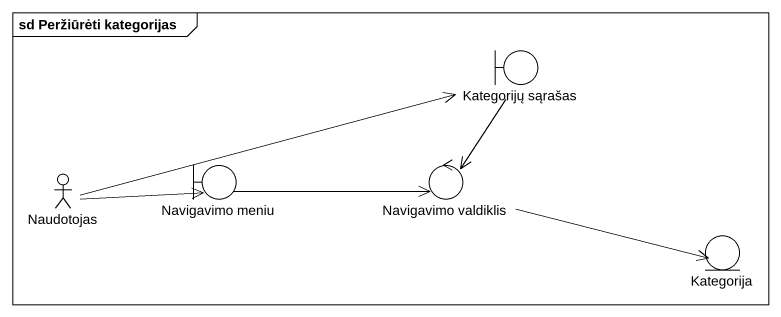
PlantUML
@startuml
mainframe sd Peržiūrėti kategorijas
boundary "Kategorijų sąrašas" as Kategorijų_sąrašas
actor Naudotojas
boundary "Navigavimo meniu" as Navigavimo_meniu
control "Navigavimo valdiklis" as Navigavimo_valdiklis
entity Kategorija
Kategorijų_sąrašas --> Navigavimo_valdiklis
Naudotojas -right-> Kategorijų_sąrašas
Naudotojas -right-> Navigavimo_meniu
Navigavimo_meniu -right-> Navigavimo_valdiklis
Navigavimo_valdiklis -right-> Kategorija
@enduml
